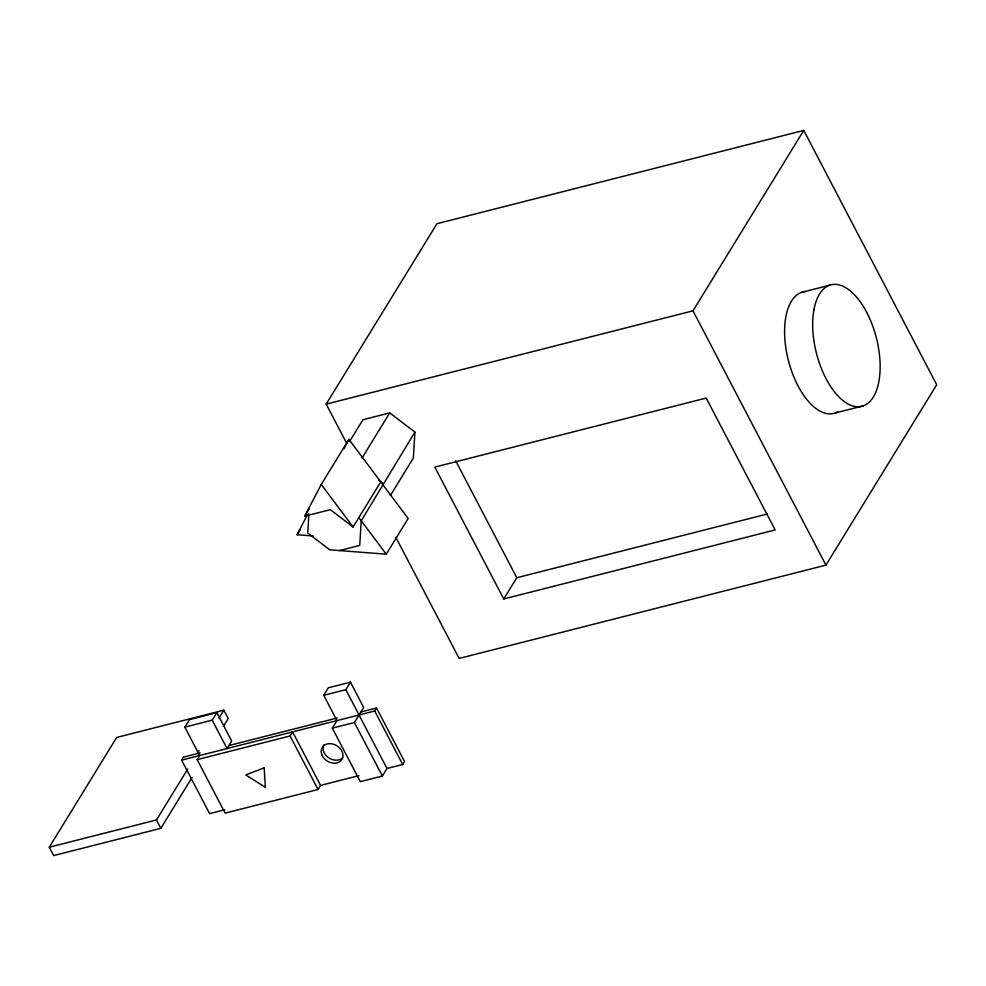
<?xml version="1.0" encoding="UTF-8"?>
<svg xmlns="http://www.w3.org/2000/svg" width="986" height="986" viewBox="0 0 986 986"><rect width="100%" height="100%" fill="white"/><g stroke="black" fill="none" stroke-linecap="round" stroke-linejoin="round"><path stroke-width="1.48" d="M308.938 513.694L307.768 533.044L329.792 549.818L386.265 554.181L408.167 518.5L348.921 439.362L321.239 484.459L304.711 516.183L330.335 509.663L353.074 526.98L380.756 481.883M349.488 441.666L362.959 419.716L389.729 412.9L414.921 432.09L361.233 520.731L359.73 545.418L339.504 550.57M414.921 432.09L413.356 458.071L390.357 495.539M313.388 535.99L297.045 534.732L307.509 514.643M344.102 448.605L348.921 439.362M192.134 777.362L160.841 828.326L53.675 855.589L49.3 847.208L116.681 737.454L223.847 710.191L228.222 718.56L223.415 726.399M346.813 443.564L326.193 404.124L436.946 223.711L803.75 130.411L936.7 384.725L825.948 565.126L459.143 658.426L395.867 537.395M304.711 516.183L309.049 509.121M297.045 534.732L300.114 529.741M359.003 775.612L320.573 785.398L318.059 789.49L225.128 813.13L197.151 759.614L199.665 755.522L184.838 727.15L189.46 719.607L216.846 712.644L231.673 741.016L227.051 748.547L212.224 720.174L216.846 712.644M361.985 458.108L389.729 412.9M224.87 809.74L209.611 813.623L181.634 760.107L183.47 757.112L200.121 752.873M49.3 847.208L156.466 819.958L187.747 768.994M197.373 753.316L198.987 750.703M219.04 718.03L223.847 710.191M197.151 759.614L290.081 735.975L292.596 731.883L320.573 785.398M332.319 728.136L336.941 720.593L323.741 695.327L328.363 687.797L350.449 682.176L363.661 707.443L354.405 722.516L332.319 728.136L360.297 781.639L382.383 776.031L387.005 768.488L402.695 764.507L404.531 761.512L376.553 707.997L360.876 711.991M323.741 695.327L345.827 689.707L350.449 682.176M181.634 760.107L374.717 710.992L376.553 707.997M503.747 598.97L775.144 529.938L706.198 398.061L434.801 467.093L503.747 598.97L516.8 577.734L767.318 514.002M326.193 404.124L692.998 310.824L803.75 130.411M801.519 292.374L829.583 285.237M835.142 413.011L863.206 405.875M184.838 727.15L212.224 720.174M228.888 745.564L337.298 717.981M378.365 480.059L383.209 483.756M358.855 517.564L386.265 554.181M321.239 484.459L353.074 526.98M692.998 310.824L825.948 565.126M455.668 460.795L516.8 577.734M374.717 710.992L402.695 764.507M345.827 689.707L387.005 768.488M354.405 722.516L382.383 776.031M290.081 735.975L318.059 789.49M156.466 819.958L160.841 828.326M837.619 411.877A62.673 30.936 75.7 0 1 788.726 361.776A62.673 30.936 75.7 0 1 805.476 291.536M342.672 757.827A11.524 9.034 31.5 0 1 328.621 757.753A11.524 9.034 31.5 0 1 323.815 744.96M264.137 767.884L245.773 774.91L265.382 787.346L264.137 767.884M813.832 310.257A62.673 30.936 75.7 0 0 855.059 406.515A62.673 30.936 75.7 0 0 870.293 319.895A62.673 30.936 75.7 0 0 813.832 310.257M322.089 755.288A11.524 9.034 31.5 0 0 340.836 760.822A11.524 9.034 31.5 0 0 333.379 744.196A11.524 9.034 31.5 0 0 322.089 755.288"/></g></svg>
